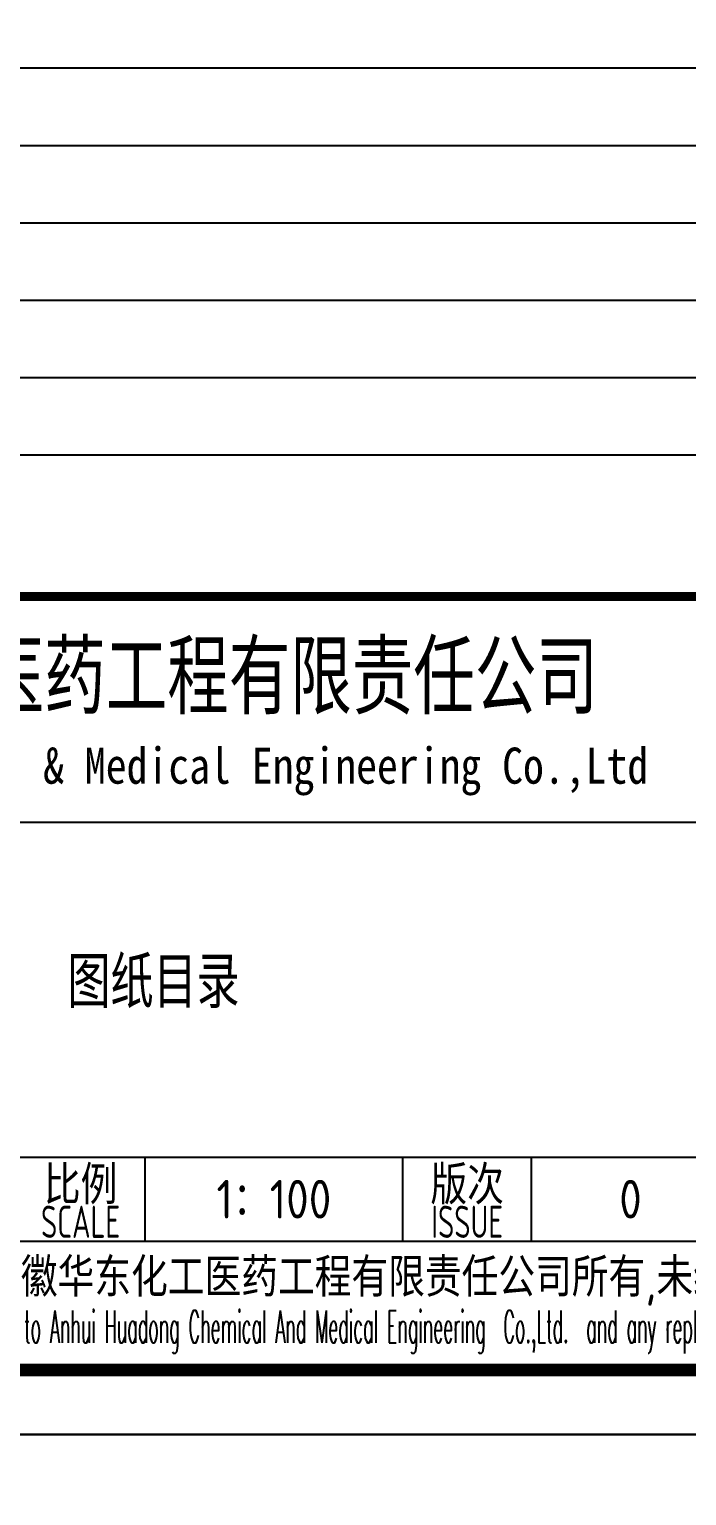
# Model space of a CAD drawing. Extents: x 4689302 to 7068445, y -422737 to 2032183.
# Drawn here: x 4697404 to 4702505, y -279812 to -268437 of the extents above; entities that cross this region are included whole.
import ezdxf
from ezdxf.enums import TextEntityAlignment as Align

# ---------------------------------------------------------------- set-up
doc = ezdxf.new("R2010")
doc.units = 0
doc.header["$LTSCALE"] = 1000
doc.header["$MEASUREMENT"] = 0
doc.layers.get('0').update_dxf_attribs({"linetype": 'CONTINUOUS'})
for name, color, linetype in [('BORDER', 7, 'CONTINUOUS'), ('PUB_TITLE', 4, 'CONTINUOUS'), ('TH_TITLE', 7, 'CONTINUOUS')]:
    doc.layers.add(name, color=color, linetype=linetype)
doc.styles.add('AHD_TQ', font='sceie.shx', dxfattribs={"bigfont": 'sceic.shx'})
doc.styles.add('AHD_TQ_S', font='')
doc.styles.add('ECEC_TQ', font='txt_l.shx', dxfattribs={"bigfont": 'hztxt_l.shx'})
doc.styles.add('宋体', font='', dxfattribs={"width": 0.7})
doc.styles.get('AHD_TQ_S').set_extended_font_data('SimSun')
doc.styles.get('宋体').set_extended_font_data('SimSun')

msp = doc.modelspace()

# ---------------------------------------------------------------- linework, layer by layer
for p, q in [((4691802.1, -274587.3), (4702802.1, -274587.3)), ((4697302.1, -277187.3), (4709802.1, -277187.3)), ((4698302.1, -277837.3), (4698302.1, -277187.3)), ((4700302.1, -277837.3), (4700302.1, -277187.3)), ((4701302.1, -277837.3), (4701302.1, -277187.3)), ((4691802.1, -277837.3), (4709802.1, -277837.3)), ((4691802.1, -278837.3), (4709802.1, -278837.3))]:
    msp.add_line(p, q)
at = {"const_width": 70}
msp.add_lwpolyline([(4709802.1, -272837.3), (4691802.1, -272837.3)], dxfattribs=at)
at = {"layer": 'PUB_TITLE'}
for p, q in [((4691802.1, -268737.3), (4709802.1, -268737.3)), ((4691802.1, -269337.3), (4709802.1, -269337.3)), ((4691802.1, -269937.3), (4709802.1, -269937.3)), ((4691802.1, -270537.3), (4709802.1, -270537.3)), ((4691802.1, -271137.3), (4709802.1, -271137.3)), ((4691802.1, -271737.3), (4709802.1, -271737.3))]:
    msp.add_line(p, q, dxfattribs=at)
msp.add_lwpolyline([(4689302.1, -279337.3), (4710302.1, -279337.3), (4710302.1, -249637.3), (4689302.1, -249637.3)], close=True, dxfattribs=at)
at = {"layer": 'PUB_TITLE', "const_width": 100}
msp.add_lwpolyline([(4691802.1, -278837.3), (4709802.1, -278837.3), (4709802.1, -250137.3), (4691802.1, -250137.3)], close=True, dxfattribs=at)
at = {"layer": 'TH_TITLE'}
msp.add_lwpolyline([(4689307.2, -321337.3), (4748707.2, -321337.3), (4748707.2, -279337.3), (4689307.2, -279337.3)], close=True, dxfattribs=at)

# ---------------------------------------------------------------- texts
for s, height, style, width, p in [('安徽华东化工医药工程有限责任公司', 500, 'AHD_TQ_S', 0.7, (4697997, -273437.3)), ('Anhui Huadong Chemical & Medical Engineering Co.,Ltd', 280, 'AHD_TQ_S', 0.85, (4697997, -274187.3)), ('SCALE', 250, 'AHD_TQ', 0.75, (4697802.1, -277687.3)), ('ISSUE', 250, 'AHD_TQ', 0.75, (4700802.1, -277687.3)), ('The proprietary right of this document belongs to Anhui Huadong Chemical And Medical Engineering  Co.,Ltd.  and any replication or transfer to the 3rd. side is forbidden without its permission. ', 250, 'ECEC_TQ', 0.4, (4700802.1, -278537.3))]:
    msp.add_text(s, height=height, dxfattribs=dict(style=style, width=width)).set_placement(p, align=Align.MIDDLE)
at = {"style": 'AHD_TQ'}
for s, p in [('比例', (4697802.1, -277387.3)), ('版次', (4700802.1, -277387.3)), ('本文件专有权属安徽华东化工医药工程有限责任公司所有,未经许可不得复制或转让给第三方', (4700802.1, -278137.3))]:
    msp.add_text(s, height=300, dxfattribs=at).set_placement(p, align=Align.MIDDLE)
at = {"lineweight": -3, "style": 'AHD_TQ'}
for tag, text, p in [('1：100', '1:100', (4699302.1, -277512.3)), ('0', '0', (4702069, -277512.3))]:
    msp.add_attdef(tag, text=text, height=300, dxfattribs=at).set_placement(p, align=Align.MIDDLE)
at = {"style": 'AHD_TQ'}
msp.add_attdef('0', text='0', height=300, dxfattribs=at).set_placement((4702069, -277512.3), align=Align.MIDDLE)
at = {"layer": 'BORDER', "lineweight": -3, "insert": (4697699.5, -275640.9), "char_height": 350, "width": 4985.785, "attachment_point": 1, "style": '宋体'}
msp.add_mtext('图纸目录', dxfattribs=at)

doc.saveas('drawing.dxf')
